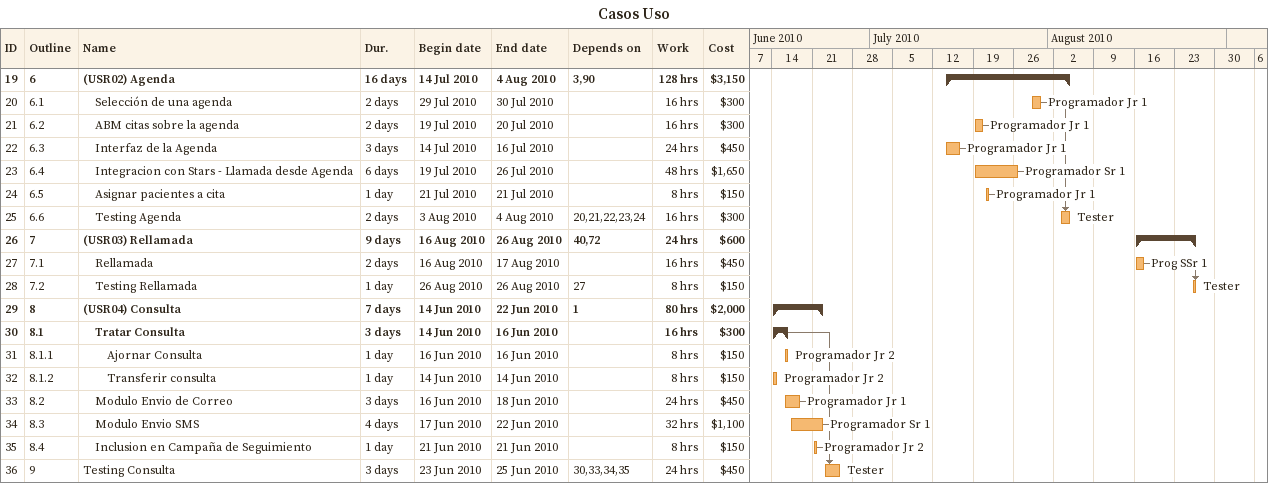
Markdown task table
Casos Uso

| ID | WBS | Task | Duration | Start | Finish | Predecessors | Resources | Work (h) | Cost ($) |
|---|---|---|---|---|---|---|---|---|---|
| 19 | 6 | **(USR02) Agenda** | 16d | 2010-07-14 | 2010-08-04 | 3, 90 |  | 128 | 3150 |
| 20 | 6.1 | Selección de una agenda | 2d | 2010-07-29 | 2010-07-30 |  | Programador Jr 1 | 16 | 300 |
| 21 | 6.2 | ABM citas sobre la agenda | 2d | 2010-07-19 | 2010-07-20 |  | Programador Jr 1 | 16 | 300 |
| 22 | 6.3 | Interfaz de la Agenda | 3d | 2010-07-14 | 2010-07-16 |  | Programador Jr 1 | 24 | 450 |
| 23 | 6.4 | Integracion con Stars - Llamada desde Agenda | 6d | 2010-07-19 | 2010-07-26 |  | Programador Sr 1 | 48 | 1650 |
| 24 | 6.5 | Asignar pacientes a cita | 1d | 2010-07-21 | 2010-07-21 |  | Programador Jr 1 | 8 | 150 |
| 25 | 6.6 | Testing Agenda | 2d | 2010-08-03 | 2010-08-04 | 20, 21, 22, 23, 24 | Tester | 16 | 300 |
| 26 | 7 | **(USR03) Rellamada** | 9d | 2010-08-16 | 2010-08-26 | 40, 72 |  | 24 | 600 |
| 27 | 7.1 | Rellamada | 2d | 2010-08-16 | 2010-08-17 |  | Prog SSr 1 | 16 | 450 |
| 28 | 7.2 | Testing Rellamada | 1d | 2010-08-26 | 2010-08-26 | 27 | Tester | 8 | 150 |
| 29 | 8 | **(USR04) Consulta** | 7d | 2010-06-14 | 2010-06-22 | 1 |  | 80 | 2000 |
| 30 | 8.1 | **Tratar Consulta** | 3d | 2010-06-14 | 2010-06-16 |  |  | 16 | 300 |
| 31 | 8.1.1 | Ajornar Consulta | 1d | 2010-06-16 | 2010-06-16 |  | Programador Jr 2 | 8 | 150 |
| 32 | 8.1.2 | Transferir consulta | 1d | 2010-06-14 | 2010-06-14 |  | Programador Jr 2 | 8 | 150 |
| 33 | 8.2 | Modulo Envio de Correo | 3d | 2010-06-16 | 2010-06-18 |  | Programador Jr 1 | 24 | 450 |
| 34 | 8.3 | Modulo Envio SMS | 4d | 2010-06-17 | 2010-06-22 |  | Programador Sr 1 | 32 | 1100 |
| 35 | 8.4 | Inclusion en Campaña de Seguimiento | 1d | 2010-06-21 | 2010-06-21 |  | Programador Jr 2 | 8 | 150 |
| 36 | 9 | Testing Consulta | 3d | 2010-06-23 | 2010-06-25 | 30, 33, 34, 35 | Tester | 24 | 450 |
